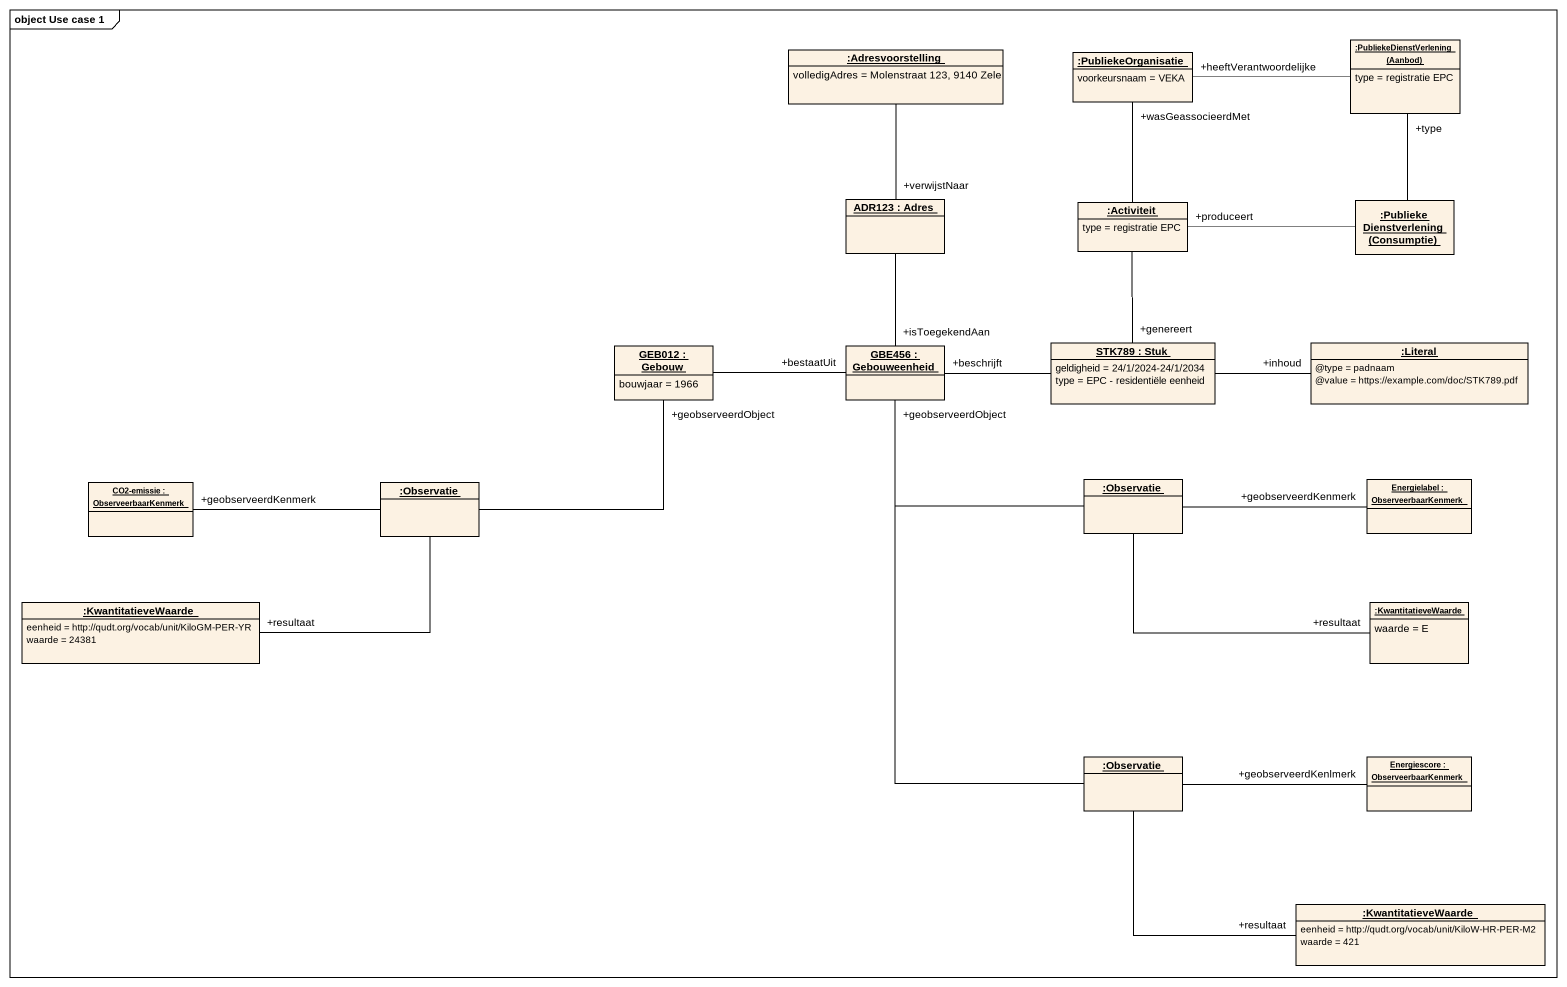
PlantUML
@startuml
mainframe object Use case 1
hide circle
hide empty members
object ":Adresvoorstelling" as Adresvoorstelling {
  volledigAdres = Molenstraat 123, 9140 Zele
}
object ":PubliekeOrganisatie" as PubliekeOrganisatie {
  voorkeursnaam = VEKA
}
object ":PubliekeDienstVerlening (Aanbod)" as PubliekeDienstVerlening {
  type = registratie EPC
}
object "ADR123 : Adres" as ADR123
object ":Activiteit" as Activiteit {
  type = registratie EPC
}
object ":PubliekeDienstverlening (Consumptie)" as PubliekeDienstverlening
object "GEB012 : Gebouw" as GEB012 {
  bouwjaar = 1966
}
object "GBE456 : Gebouweenheid" as GBE456
object "STK789 : Stuk" as STK789 {
  geldigheid = 24/1/2024-24/1/2034
  type = EPC - residentiële eenheid
}
object ":Literal" as Literal {
  ~@type = padnaam
  ~@value = https://example.com/doc/STK789.pdf
}
object "CO2-emissie : ObserveerbaarKenmerk" as CO2_emissie
object ":Observatie" as Observatie
object ":Observatie" as Observatie_2
object "Energielabel : ObserveerbaarKenmerk" as Energielabel
object ":KwantitatieveWaarde" as KwantitatieveWaarde {
  eenheid = http://qudt.org/vocab/unit/KiloGM-PER-YR
  waarde = 24381
}
object ":KwantitatieveWaarde" as KwantitatieveWaarde_2 {
  waarde = E
}
object ":Observatie" as Observatie_3
object "Energiescore : ObserveerbaarKenmerk" as Energiescore
object ":KwantitatieveWaarde" as KwantitatieveWaarde_3 {
  eenheid = http://qudt.org/vocab/unit/KiloW-HR-PER-M2
  waarde = 421
}
Adresvoorstelling -- "+verwijstNaar" ADR123
PubliekeDienstVerlening -left- "+heeftVerantwoordelijke" PubliekeOrganisatie
ADR123 -- "+isToegekendAan" GBE456
Activiteit -up- "+wasGeassocieerdMet" PubliekeOrganisatie
Activiteit -- "+genereert" STK789
PubliekeDienstverlening -up- "+type" PubliekeDienstVerlening
PubliekeDienstverlening -left- "+produceert" Activiteit
GBE456 "+bestaatUit" -left- GEB012
GBE456 "+beschrijft" -right- STK789
STK789 -right- "+inhoud" Literal
Observatie -right- "+geobserveerdObject" GEB012
Observatie -left- "+geobserveerdKenmerk" CO2_emissie
Observatie -left- "+resultaat" KwantitatieveWaarde
Observatie_2 -left- "+geobserveerdObject" GBE456
Observatie_2 -right- "+geobserveerdKenmerk" Energielabel
Observatie_2 -right- "+resultaat" KwantitatieveWaarde_2
Observatie_3 -up- GBE456
Observatie_3 -right- "+geobserveerdKenlmerk" Energiescore
Observatie_3 -right- "+resultaat" KwantitatieveWaarde_3
@enduml
